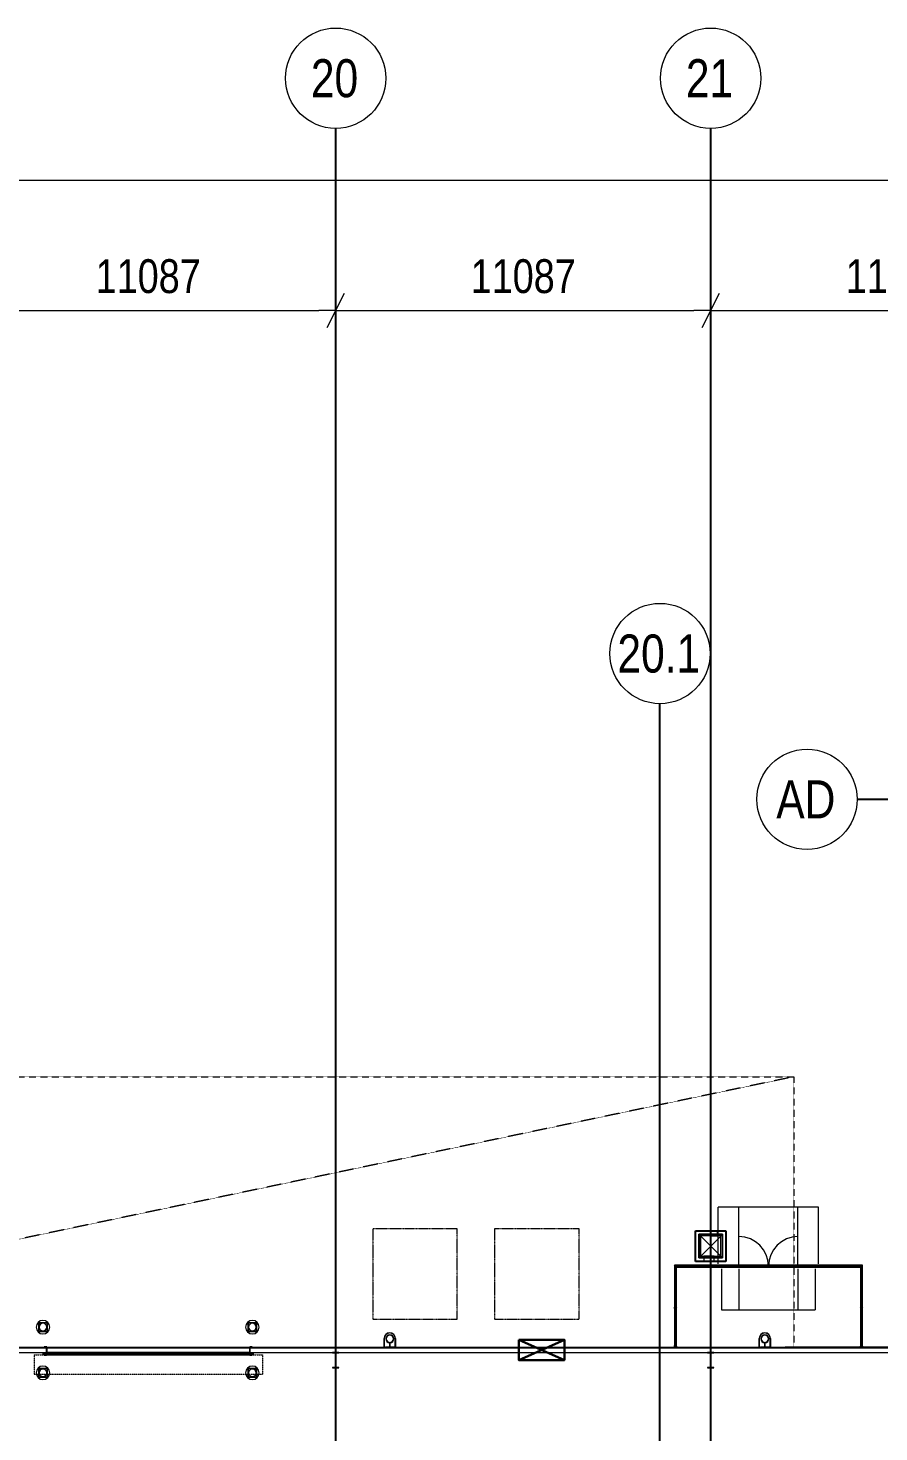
# Model space of a CAD drawing. Header units: millimetres. Extents: x -637480 to 299894, y -125373 to 39000.
# Drawn here: x 200332 to 225487, y -2498 to 38995 of the extents above; entities that cross this region are included whole.
import ezdxf
from ezdxf.enums import TextEntityAlignment as Align

# ---------------------------------------------------------------- set-up
doc = ezdxf.new("R2010")
doc.units = ezdxf.units.MM
for name, pattern in [('Xref building Toll$0$_SBA Dash - Loose', [5, 3, -2]), ('Xref building Toll$0$_SBA Dash - Tight', [1.6, 1, -0.6]), ('Xref building Toll$0$Beca HIDDEN4', [1.875, 1.25, -0.625]), ('Xref building Toll$0$CENTER', [7, 4, -1, 1, -1]), ('Xref building Toll$0$Grid Line', [22.225, 12.7, -3.175, 3.175, -3.175])]:
    doc.linetypes.add(name, pattern=pattern)
for name, color, linetype, lineweight in [('AM_BOR', 4, 'Continuous', 25), ('Xref building Toll$0$A-DETL', 90, 'Continuous', 9), ('Xref building Toll$0$A-DOOR', 31, 'Continuous', 9), ('Xref building Toll$0$A-DOOR-FRAM', 31, 'Continuous', 9), ('Xref building Toll$0$A-DOOR-HDLN', 31, 'Continuous', 9), ('Xref building Toll$0$A-FLOR', 192, 'Continuous', 25), ('Xref building Toll$0$A-GENM', 13, 'Continuous', 9), ('Xref building Toll$0$A-GLAZ-CURT', 52, 'Continuous', 9), ('Xref building Toll$0$A-GLAZ-CWMG', 51, 'Continuous', 9), ('Xref building Toll$0$A-WALL', 113, 'Continuous', 9), ('Xref building Toll$0$annotation - dimensions', 7, 'Continuous', 0), ('Xref building Toll$0$annotation - text', 7, 'Continuous', 0), ('Xref building Toll$0$P-PIPE', 3, 'Continuous', 9), ('Xref building Toll$0$P-SANR-FIXT', 6, 'Continuous', 9), ('Xref building Toll$0$P-SANR-FIXT-HDLN', 131, 'Continuous', 9), ('Xref building Toll$0$S-COLS', 52, 'Continuous', 9)]:
    doc.layers.add(name, color=color, linetype=linetype, lineweight=lineweight)
doc.layers.add('Xref building Toll$0$A-wall_precast-5', color=5, linetype='Continuous')
doc.layers.add('Xref building Toll$0$S-GRID', color=8, linetype='Continuous')
doc.styles.add('Xref building Toll$0$1 200 sub headings', font='arial.ttf', dxfattribs={"width": 0.821429, "height": 560})
doc.styles.add('Xref building Toll$0$1 500 general', font='arial.ttf', dxfattribs={"width": 0.870588, "height": 850})
doc.styles.add('Xref building Toll$0$1 500 general_0', font='arial.ttf', dxfattribs={"width": 0.870588})
doc.dimstyles.new('Xref building Toll$0$1 500', dxfattribs={"dimtxt": 850, "dimasz": 425, "dimexe": 425, "dimexo": 0.0625, "dimgap": 425, "dimtad": 1, "dimdec": 0, "dimzin": 11, "dimdsep": 46, "dimtxsty": 'Xref building Toll$0$1 500 general', "dimblk": 'Xref building Toll$0$_Oblique_2.0', "dimcen": 0.09, "dimclrd": 256, "dimclre": 256, "dimadec": 4, "dimazin": 3, "dimtfac": 1, "dimtdec": 0, "dimtmove": 2, "dimatfit": 1, "dimldrblk": 'Xref building Toll$0$TerminatorOpen_2.0', "dimfxl": 1700, "dimfxlon": 1, "dimfrac": 2, "dimtolj": 1, "dimtzin": 11, "dimlwd": 0, "dimlwe": 0, "dimarcsym": 0})

# ---------------------------------------------------------------- blocks, each defined once
blk = doc.blocks.new('*U199')
at = {"layer": 'Xref building Toll$0$annotation - text', "linetype": 'Continuous', "lineweight": 13}
blk.add_circle((0, 0), 0.732, dxfattribs=at)
at = {"layer": 'Xref building Toll$0$annotation - text', "style": 'Xref building Toll$0$1 200 sub headings', "width": 0.8}
blk.add_text('20', height=0.5556, dxfattribs=at).set_placement((-0.017, 0), align=Align.MIDDLE_CENTER)
blk = doc.blocks.new('*U200')
at = {"layer": 'Xref building Toll$0$annotation - text', "linetype": 'Continuous', "lineweight": 13}
blk.add_circle((0, 0), 0.732, dxfattribs=at)
at = {"layer": 'Xref building Toll$0$annotation - text', "style": 'Xref building Toll$0$1 200 sub headings', "width": 0.8}
blk.add_text('21', height=0.5556, dxfattribs=at).set_placement((-0.017, 0), align=Align.MIDDLE_CENTER)
blk = doc.blocks.new('*U212')
at = {"layer": 'Xref building Toll$0$annotation - text', "linetype": 'Continuous', "lineweight": 13}
blk.add_circle((0, 0), 0.732, dxfattribs=at)
at = {"layer": 'Xref building Toll$0$annotation - text', "linetype": 'Continuous', "lineweight": 13, "style": 'Xref building Toll$0$1 200 sub headings', "width": 0.8}
blk.add_text('20.1', height=0.5556, dxfattribs=at).set_placement((-0.017, 0), align=Align.MIDDLE_CENTER)
blk = doc.blocks.new('Xref building Toll$0$_Oblique_2.0')
at = {"color": 0, "linetype": 'ByBlock', "lineweight": -2}
for p, q in [((0.5, 1), (-0.5, -1)), ((0, 0), (-1, 0))]:
    blk.add_line(p, q, dxfattribs=at)
blk = doc.blocks.new('*D240')
at = {"layer": 'Defpoints', "color": 0, "linetype": 'Continuous', "transparency": 16777216}
for p in [(-302993, 270238), (-32993, 270161), (-32993, 269803)]:
    blk.add_point(p, dxfattribs=at)
at = {"layer": 'Xref building Toll$0$annotation - dimensions', "linetype": 'Continuous', "lineweight": 0, "transparency": 16777216}
for p, q in [((-302993, 270238), (-302993, 269303)), ((-32993, 270160), (-32993, 269303)), ((-302493, 269803), (-33493, 269803))]:
    blk.add_line(p, q, dxfattribs=at)
at = {"layer": 'Xref building Toll$0$annotation - dimensions', "linetype": 'Continuous', "lineweight": 0, "transparency": 16777216, "xscale": 500, "yscale": 500, "zscale": 500, "rotation": 180}
blk.add_blockref('Xref building Toll$0$_Oblique_2.0', (-302993, 269803), dxfattribs=at)
at = {"layer": 'Xref building Toll$0$annotation - dimensions', "linetype": 'Continuous', "lineweight": 0, "transparency": 16777216, "xscale": 500, "yscale": 500, "zscale": 500}
blk.add_blockref('Xref building Toll$0$_Oblique_2.0', (-32993, 269803), dxfattribs=at)
at = {"layer": 'Xref building Toll$0$annotation - dimensions', "color": 0, "linetype": 'Continuous', "lineweight": 0, "transparency": 16777216, "insert": (-167993, 270814), "char_height": 1000, "attachment_point": 5, "style": 'Xref building Toll$0$1 500 general_0'}
blk.add_mtext('\\A1;\\H1x;\\W0.8;270000', dxfattribs=at)
blk = doc.blocks.new('Xref building Toll$0$TerminatorOpen_2.0')
at = {"color": 0, "linetype": 'ByBlock', "lineweight": -2}
for q in [(-1, 1), (-1, 0), (-1, -1)]:
    blk.add_line((0, 0), q, dxfattribs=at)
blk = doc.blocks.new('*D228')
at = {"layer": 'Defpoints', "color": 0, "linetype": 'Continuous', "transparency": 16777216}
for p in [(-104653, 271330), (-93566, 271330), (-93566, 265945)]:
    blk.add_point(p, dxfattribs=at)
at = {"layer": 'Xref building Toll$0$annotation - dimensions', "linetype": 'Continuous', "lineweight": 0, "transparency": 16777216}
for p, q in [((-104653, 267945), (-104653, 265445)), ((-93566, 267945), (-93566, 265445)), ((-104153, 265945), (-94066, 265945))]:
    blk.add_line(p, q, dxfattribs=at)
at = {"layer": 'Xref building Toll$0$annotation - dimensions', "linetype": 'Continuous', "lineweight": 0, "transparency": 16777216, "xscale": 500, "yscale": 500, "zscale": 500, "rotation": 180}
blk.add_blockref('Xref building Toll$0$_Oblique_2.0', (-104653, 265945), dxfattribs=at)
at = {"layer": 'Xref building Toll$0$annotation - dimensions', "linetype": 'Continuous', "lineweight": 0, "transparency": 16777216, "xscale": 500, "yscale": 500, "zscale": 500}
blk.add_blockref('Xref building Toll$0$_Oblique_2.0', (-93566, 265945), dxfattribs=at)
at = {"layer": 'Xref building Toll$0$annotation - dimensions', "color": 0, "linetype": 'Continuous', "lineweight": 0, "transparency": 16777216, "insert": (-99109, 266955), "char_height": 1000, "attachment_point": 5, "style": 'Xref building Toll$0$1 500 general_0'}
blk.add_mtext('\\A1;\\H1x;\\W0.8;11087', dxfattribs=at)
blk = doc.blocks.new('*D229')
at = {"layer": 'Defpoints', "color": 0, "linetype": 'Continuous', "transparency": 16777216}
for p in [(-93566, 271330), (-82479, 271330), (-82479, 265945)]:
    blk.add_point(p, dxfattribs=at)
at = {"layer": 'Xref building Toll$0$annotation - dimensions', "linetype": 'Continuous', "lineweight": 0, "transparency": 16777216}
for p, q in [((-93566, 267945), (-93566, 265445)), ((-82479, 267945), (-82479, 265445)), ((-93066, 265945), (-82979, 265945))]:
    blk.add_line(p, q, dxfattribs=at)
at = {"layer": 'Xref building Toll$0$annotation - dimensions', "linetype": 'Continuous', "lineweight": 0, "transparency": 16777216, "xscale": 500, "yscale": 500, "zscale": 500, "rotation": 180}
blk.add_blockref('Xref building Toll$0$_Oblique_2.0', (-93566, 265945), dxfattribs=at)
at = {"layer": 'Xref building Toll$0$annotation - dimensions', "linetype": 'Continuous', "lineweight": 0, "transparency": 16777216, "xscale": 500, "yscale": 500, "zscale": 500}
blk.add_blockref('Xref building Toll$0$_Oblique_2.0', (-82479, 265945), dxfattribs=at)
at = {"layer": 'Xref building Toll$0$annotation - dimensions', "color": 0, "linetype": 'Continuous', "lineweight": 0, "transparency": 16777216, "insert": (-88022, 266955), "char_height": 1000, "attachment_point": 5, "style": 'Xref building Toll$0$1 500 general_0'}
blk.add_mtext('\\A1;\\H1x;\\W0.8;11087', dxfattribs=at)
blk = doc.blocks.new('*D230')
at = {"layer": 'Defpoints', "color": 0, "linetype": 'Continuous', "transparency": 16777216}
for p in [(-82479, 271330), (-71392, 271330), (-71392, 265945)]:
    blk.add_point(p, dxfattribs=at)
at = {"layer": 'Xref building Toll$0$annotation - dimensions', "linetype": 'Continuous', "lineweight": 0, "transparency": 16777216}
for p, q in [((-82479, 267945), (-82479, 265445)), ((-71392, 267945), (-71392, 265445)), ((-81979, 265945), (-71892, 265945))]:
    blk.add_line(p, q, dxfattribs=at)
at = {"layer": 'Xref building Toll$0$annotation - dimensions', "linetype": 'Continuous', "lineweight": 0, "transparency": 16777216, "xscale": 500, "yscale": 500, "zscale": 500, "rotation": 180}
blk.add_blockref('Xref building Toll$0$_Oblique_2.0', (-82479, 265945), dxfattribs=at)
at = {"layer": 'Xref building Toll$0$annotation - dimensions', "linetype": 'Continuous', "lineweight": 0, "transparency": 16777216, "xscale": 500, "yscale": 500, "zscale": 500}
blk.add_blockref('Xref building Toll$0$_Oblique_2.0', (-71392, 265945), dxfattribs=at)
at = {"layer": 'Xref building Toll$0$annotation - dimensions', "color": 0, "linetype": 'Continuous', "lineweight": 0, "transparency": 16777216, "insert": (-76935, 266955), "char_height": 1000, "attachment_point": 5, "style": 'Xref building Toll$0$1 500 general_0'}
blk.add_mtext('\\A1;\\H1x;\\W0.8;11087', dxfattribs=at)
blk = doc.blocks.new('Xref building Toll$0$AD')
at = {"layer": 'Xref building Toll$0$annotation - text', "linetype": 'Continuous', "lineweight": 13}
blk.add_circle((0, 0), 0.732, dxfattribs=at)
at = {"layer": 'Xref building Toll$0$annotation - text', "style": 'Xref building Toll$0$1 200 sub headings', "width": 0.8}
blk.add_text('AD', height=0.5556, dxfattribs=at).set_placement((-0.017, 0), align=Align.MIDDLE_CENTER)
blk = doc.blocks.new('Xref building Toll$0$_SBA ROLLER LVDoor_C Clip At Side - 6000W x 5000H-1588131-MASTER GROUND FLOOR')
at = {"layer": 'Xref building Toll$0$A-DOOR', "linetype": 'Xref building Toll$0$CENTER'}
for p, q in [((-3300, 75), (-3300, 75)), ((3300, 75), (3300, 75)), ((-724, -147), (0, -147)), ((0, -147), (-724, -147)), ((724, -147), (0, -147)), ((724, -147), (0, -147))]:
    blk.add_line(p, q, dxfattribs=at)
at = {"layer": 'Xref building Toll$0$A-DOOR'}
for p, q in [((-3000, 87), (-3075, 87)), ((-3075, 87), (-3075, 75)), ((-3075, 75), (-3075, 87)), ((-3075, 87), (-3000, 87)), ((-3075, 87), (-3075, 87)), ((-3075, 75), (-3018, 75)), ((-3018, 75), (-3075, 75)), ((-3075, 75), (-3075, 75)), ((-3006, 63), (-3006, -89)), ((-3006, -89), (-3006, 63)), ((-3000, -113), (-3000, 87)), ((-3000, 87), (-3000, -113)), ((-3000, 87), (-3000, 87)), ((3000, 87), (3000, -113)), ((3075, 87), (3000, 87)), ((3000, 87), (3075, 87)), ((3000, -113), (3000, 87)), ((3000, 87), (3000, 87)), ((3006, -89), (3006, 63)), ((3006, 63), (3006, -89)), ((3018, 75), (3075, 75)), ((3075, 75), (3018, 75)), ((3075, 75), (3075, 87)), ((3075, 87), (3075, 75)), ((3075, 87), (3075, 87)), ((3075, 75), (3075, 75)), ((-3075, -113), (-3125, -113)), ((-3125, -113), (-3125, -118)), ((-3125, -118), (-3125, -113)), ((-3125, -113), (-3075, -113)), ((-3125, -113), (-3125, -113)), ((-3125, -118), (-3080, -118)), ((-3080, -118), (-3125, -118)), ((-3125, -118), (-3125, -118)), ((-3080, -118), (-3080, -138)), ((-3080, -138), (-3080, -118)), ((-3080, -118), (-3080, -118)), ((-3080, -138), (-3075, -138)), ((-3075, -138), (-3080, -138)), ((-3080, -138), (-3080, -138)), ((-3018, -101), (-3075, -101)), ((-3075, -101), (-3075, -113)), ((-3075, -113), (-3075, -101)), ((-3075, -101), (-3018, -101)), ((-3075, -101), (-3075, -101)), ((-3075, -113), (-3000, -113)), ((-3000, -113), (-3075, -113)), ((-3075, -113), (-3075, -113)), ((-3075, -138), (-3075, -113)), ((-3075, -113), (-3075, -138)), ((-3075, -113), (-3075, -113)), ((-3075, -138), (-3075, -138)), ((3068, -117), (-3068, -117)), ((-3068, -117), (-3068, -147)), ((3068, -117), (-3068, -117)), ((-3068, -117), (-3068, -147)), ((-3068, -117), (3068, -117)), ((-3068, -117), (-3068, -117)), ((-3068, -117), (-3068, -147)), ((-3068, -147), (3068, -147)), ((-3068, -147), (3068, -147)), ((-3068, -147), (3068, -147)), ((-3068, -147), (-3068, -147)), ((-3000, -113), (-3000, -113)), ((3000, -113), (3075, -113)), ((3075, -113), (3000, -113)), ((3000, -113), (3000, -113)), ((3075, -101), (3018, -101)), ((3018, -101), (3075, -101)), ((3068, -147), (3068, -117)), ((3068, -147), (3068, -117)), ((3068, -147), (3068, -117)), ((3068, -117), (3068, -117)), ((3068, -147), (3068, -147)), ((3075, -113), (3075, -101)), ((3075, -101), (3075, -113)), ((3075, -101), (3075, -101)), ((3075, -113), (3075, -113)), ((3125, -113), (3075, -113)), ((3075, -113), (3075, -138)), ((3075, -138), (3075, -113)), ((3075, -113), (3125, -113)), ((3075, -113), (3075, -113)), ((3075, -138), (3080, -138)), ((3080, -138), (3075, -138)), ((3075, -138), (3075, -138)), ((3080, -118), (3125, -118)), ((3080, -138), (3080, -118)), ((3080, -118), (3080, -138)), ((3125, -118), (3080, -118)), ((3080, -118), (3080, -118)), ((3080, -138), (3080, -138)), ((3125, -118), (3125, -113)), ((3125, -113), (3125, -118)), ((3125, -113), (3125, -113)), ((3125, -118), (3125, -118))]:
    blk.add_line(p, q, dxfattribs=at)
at = {"layer": 'Xref building Toll$0$A-DOOR', "linetype": 'Xref building Toll$0$_SBA Dash - Tight'}
for p, q in [((-3375, -147), (-3100, -147)), ((-3375, -147), (-3375, -717)), ((3100, -147), (3375, -147)), ((3375, -147), (3375, -717)), ((-3375, -717), (3375, -717))]:
    blk.add_line(p, q, dxfattribs=at)
at = {"layer": 'Xref building Toll$0$A-DOOR'}
for centre, start, end in [((-3018, 63), 0, 90), ((-3018, 63), 0, 90), ((3018, 63), 90, 180), ((3018, 63), 90, 180), ((-3018, -89), 270, 0), ((-3018, -89), 270, 0), ((3018, -89), 180, 270), ((3018, -89), 180, 270)]:
    blk.add_arc(centre, 12, start, end, dxfattribs=at)
at = {"layer": 'Xref building Toll$0$A-DOOR-FRAM'}
for p, q in [((-3062, 75), (-3062, 75)), ((3062, 75), (-3062, 75)), ((3062, 75), (3062, 75)), ((-3075, -151), (-3075, -113)), ((-3075, -113), (-3005, -113)), ((-3075, -113), (-3075, -113)), ((-3005, -151), (-3075, -151)), ((-3075, -151), (-3075, -151)), ((-3005, -115), (-3073, -115)), ((-3073, -115), (-3073, -149)), ((-3073, -115), (-3073, -115)), ((-3073, -149), (-3005, -149)), ((-3073, -149), (-3073, -149)), ((-3005, -113), (-3005, -115)), ((-3005, -113), (-3005, -113)), ((-3005, -115), (-3005, -115)), ((-3005, -149), (-3005, -151)), ((-3005, -149), (-3005, -149)), ((-3005, -151), (-3005, -151)), ((3005, -115), (3005, -113)), ((3005, -113), (3075, -113)), ((3005, -113), (3005, -113)), ((3073, -115), (3005, -115)), ((3005, -115), (3005, -115)), ((3005, -149), (3073, -149)), ((3005, -151), (3005, -149)), ((3005, -149), (3005, -149)), ((3075, -151), (3005, -151)), ((3005, -151), (3005, -151)), ((3073, -149), (3073, -115)), ((3073, -115), (3073, -115)), ((3073, -149), (3073, -149)), ((3075, -113), (3075, -151)), ((3075, -113), (3075, -113)), ((3075, -151), (3075, -151))]:
    blk.add_line(p, q, dxfattribs=at)
at = {"layer": 'Xref building Toll$0$A-DOOR-FRAM', "lineweight": 18}
for p, q in [((-3005, -113), (-3075, -113)), ((-3075, -113), (-3075, -151)), ((-3075, -151), (-3005, -151)), ((-3073, -149), (-3073, -115)), ((-3073, -115), (-3005, -115)), ((-3005, -149), (-3073, -149)), ((-3005, -115), (-3005, -113)), ((-3005, -151), (-3005, -149)), ((3075, -113), (3005, -113)), ((3005, -113), (3005, -115)), ((3005, -115), (3073, -115)), ((3005, -149), (3005, -151)), ((3073, -149), (3005, -149)), ((3005, -151), (3075, -151)), ((3073, -115), (3073, -149)), ((3075, -151), (3075, -113))]:
    blk.add_line(p, q, dxfattribs=at)
blk = doc.blocks.new('Xref building Toll$0$Removable - Bollard Cast-In - 165 Bollard 1200 high - B2-623364-MASTER GROUND FLOOR')
at = {"layer": 'Xref building Toll$0$A-GENM'}
for p, q in [((122, 187), (-128, 187)), ((-128, 187), (-128, -63)), ((-128, -63), (-128, 187)), ((-128, 187), (122, 187)), ((-128, 187), (-128, 187)), ((122, -63), (122, 187)), ((122, 187), (122, -63)), ((122, 187), (122, 187)), ((-128, -63), (122, -63)), ((122, -63), (-128, -63)), ((-128, -63), (-128, -63)), ((122, -63), (122, -63))]:
    blk.add_line(p, q, dxfattribs=at)
for radius, start, end in [(200, 360, 180), (200, 0, 180), (200, 360, 180), (200, 0, 180), (200, 180, 360), (200, 180, 360), (200, 180, 360), (200, 180, 360), (113, 360, 180), (112, 0, 180), (113, 180, 360), (112, 180, 360)]:
    blk.add_arc((-3, 62), radius, start, end, dxfattribs=at)
blk = doc.blocks.new('Xref building Toll$0$System Panel - _SBA MESH - Chainwire-2110741-MASTER GROUND FLOOR')
at = {"layer": 'Xref building Toll$0$A-GLAZ-CURT'}
for p, q in [((874, 5), (-874, 5)), ((-874, 5), (-874, -5)), ((-874, 5), (-874, 5)), ((874, -5), (874, 5)), ((874, 5), (874, 5)), ((-874, -5), (874, -5)), ((-874, -5), (-874, -5)), ((874, -5), (874, -5))]:
    blk.add_line(p, q, dxfattribs=at)
blk = doc.blocks.new('Xref building Toll$0$Circular Mullion - _SBA STEEL - 50mmØ-2110815-MASTER GROUND FLOOR')
at = {"layer": 'Xref building Toll$0$A-GLAZ-CWMG'}
for p, q in [((233002, 142444), (231127, 142444)), ((232970, 142412), (231127, 142412)), ((231127, 142412), (232970, 142412)), ((231127, 142381), (232939, 142381))]:
    blk.add_line(p, q, dxfattribs=at)
at = {"layer": 'Xref building Toll$0$A-GLAZ-CWMG', "flags": 128}
for points in [[(232970, 142412), (232955, 142397), (232943, 142385), (232939, 142381), (232943, 142385), (232955, 142397), (232970, 142412)], [(232970, 142412), (232986, 142428), (232998, 142440), (233002, 142444), (232998, 142440), (232986, 142428), (232970, 142412)]]:
    blk.add_lwpolyline(points, dxfattribs=at)
blk = doc.blocks.new('Xref building Toll$0$Circular Mullion - _SBA STEEL - 50mmØ-1273980-MASTER GROUND FLOOR')
at = {"layer": 'Xref building Toll$0$A-GLAZ-CWMG'}
for p, q in [((-63.5, 0), (-63.5, 0)), ((0, 0), (0, 0))]:
    blk.add_line(p, q, dxfattribs=at)
at = {"layer": 'Xref building Toll$0$A-GLAZ-CWMG', "lineweight": 18}
for start, end in [(0, 180), (180, 360)]:
    blk.add_arc((-31.75, 0), 31.75, start, end, dxfattribs=at)
blk = doc.blocks.new('Xref building Toll$0$Circular Mullion - _SBA STEEL - 50mmØ-1273981-MASTER GROUND FLOOR')
at = {"layer": 'Xref building Toll$0$A-GLAZ-CWMG'}
for p, q in [((-63.5, 0), (-63.5, 0)), ((0, 0), (0, 0))]:
    blk.add_line(p, q, dxfattribs=at)
at = {"layer": 'Xref building Toll$0$A-GLAZ-CWMG', "lineweight": 18}
for start, end in [(360, 180), (180, 360)]:
    blk.add_arc((-31.75, 0), 31.75, start, end, dxfattribs=at)
blk = doc.blocks.new('Xref building Toll$0$UB-Universal Beam-Column - C1_5_460UB67-1337975-MASTER GROUND FLOOR')
at = {"layer": 'Xref building Toll$0$S-COLS', "lineweight": 18}
for p, q in [((95, 227), (-95, 227)), ((-95, 227), (-95, 214.3)), ((-95, 214.3), (-15.65, 214.3)), ((-4.25, 202.9), (-4.25, -202.9)), ((4.25, -202.9), (4.25, 202.9)), ((15.65, 214.3), (95, 214.3)), ((95, 214.3), (95, 227)), ((-15.65, -214.3), (-95, -214.3)), ((-95, -214.3), (-95, -227)), ((-95, -227), (95, -227)), ((95, -214.3), (15.65, -214.3)), ((95, -227), (95, -214.3))]:
    blk.add_line(p, q, dxfattribs=at)
at = {"layer": 'Xref building Toll$0$S-COLS'}
for p, q in [((-95, 227), (-95, 227)), ((-95, 214.3), (-95, 214.3)), ((95, 227), (95, 227)), ((95, 214.3), (95, 214.3)), ((-95, -214.3), (-95, -214.3)), ((-95, -227), (-95, -227)), ((95, -214.3), (95, -214.3)), ((95, -227), (95, -227))]:
    blk.add_line(p, q, dxfattribs=at)
at = {"layer": 'Xref building Toll$0$S-COLS', "lineweight": 18}
for centre, start, end in [((-15.65, 202.9), 0, 90), ((15.65, 202.9), 90, 180), ((-15.65, -202.9), 270, 0), ((15.65, -202.9), 180, 270)]:
    blk.add_arc(centre, 11.4, start, end, dxfattribs=at)
blk = doc.blocks.new('Xref building Toll$0$UB-Universal Beam-Column - C1_5_460UB67-1338434-MASTER GROUND FLOOR')
at = {"layer": 'Xref building Toll$0$S-COLS', "lineweight": 18}
for p, q in [((95, 227), (-95, 227)), ((-95, 227), (-95, 214.3)), ((-95, 214.3), (-15.65, 214.3)), ((-4.25, 202.9), (-4.25, -202.9)), ((4.25, -202.9), (4.25, 202.9)), ((15.65, 214.3), (95, 214.3)), ((95, 214.3), (95, 227)), ((-15.65, -214.3), (-95, -214.3)), ((-95, -214.3), (-95, -227)), ((-95, -227), (95, -227)), ((95, -214.3), (15.65, -214.3)), ((95, -227), (95, -214.3))]:
    blk.add_line(p, q, dxfattribs=at)
at = {"layer": 'Xref building Toll$0$S-COLS'}
for p, q in [((-95, 227), (-95, 227)), ((-95, 214.3), (-95, 214.3)), ((95, 227), (95, 227)), ((95, 214.3), (95, 214.3)), ((-95, -214.3), (-95, -214.3)), ((-95, -227), (-95, -227)), ((95, -214.3), (95, -214.3)), ((95, -227), (95, -227))]:
    blk.add_line(p, q, dxfattribs=at)
at = {"layer": 'Xref building Toll$0$S-COLS', "lineweight": 18}
for centre, start, end in [((-15.65, 202.9), 0, 90), ((15.65, 202.9), 90, 180), ((-15.65, -202.9), 270, 0), ((15.65, -202.9), 180, 270)]:
    blk.add_arc(centre, 11.4, start, end, dxfattribs=at)
blk = doc.blocks.new('Xref building Toll$0$DWP_Downpipe - 225mm-1784091-MASTER GROUND FLOOR')
at = {"layer": 'Xref building Toll$0$P-PIPE'}
for radius, start, end in [(113, 0, 180), (112, 0, 180), (113, 180, 360), (112, 180, 0), (107, 0, 180), (108, 360, 180), (107, 180, 360), (108, 180, 360)]:
    blk.add_arc((-34, -236), radius, start, end, dxfattribs=at)
blk = doc.blocks.new('Xref building Toll$0$IVS-GM-DownPipe Cover - DP 225mm-625296-MASTER GROUND FLOOR')
at = {"layer": 'Xref building Toll$0$A-GENM'}
for p, q in [((-165.5, 0), (-165.5, -272)), ((-165.5, -272), (-165.5, 0)), ((-162.5, -275), (-162.5, 0)), ((-162.5, 0), (-162.5, -275)), ((162.5, 0), (162.5, -275)), ((162.5, -275), (162.5, 0)), ((-165.5, -272), (-215.5, -272)), ((-215.5, -272), (-215.5, -275)), ((-215.5, -275), (-215.5, -272)), ((-215.5, -272), (-165.5, -272)), ((-215.5, -272), (-215.5, -272)), ((-215.5, -275), (-162.5, -275)), ((-162.5, -275), (-215.5, -275)), ((-215.5, -275), (-215.5, -275)), ((-165.5, -272), (-165.5, -272)), ((-162.5, -275), (-162.5, -275)), ((162.5, -275), (215.5, -275)), ((215.5, -275), (162.5, -275)), ((162.5, -275), (162.5, -275)), ((165.5, -272), (165.5, 0)), ((165.5, 0), (165.5, -272)), ((215.5, -272), (165.5, -272)), ((165.5, -272), (215.5, -272)), ((165.5, -272), (165.5, -272)), ((215.5, -275), (215.5, -272)), ((215.5, -272), (215.5, -275)), ((215.5, -272), (215.5, -272)), ((215.5, -275), (215.5, -275))]:
    blk.add_line(p, q, dxfattribs=at)
for radius, start in [(165.5, 360), (165.5, 0), (162.5, 0), (162.5, 0)]:
    blk.add_arc((0, 0), radius, start, 180, dxfattribs=at)
blk = doc.blocks.new('Xref building Toll$0$DPS_Downpipe Clamp - D225-1787424-MASTER GROUND FLOOR')
at = {"layer": 'Xref building Toll$0$A-GENM'}
for p, q in [((-3, -252), (-125, -252)), ((-125, -252), (-125, -257)), ((-125, -257), (-125, -252)), ((-125, -252), (-3, -252)), ((-125, -252), (-125, -252)), ((-125, -257), (125, -257)), ((125, -257), (-125, -257)), ((-125, -257), (-125, -257)), ((-3, -117), (-3, -252)), ((-3, -252), (-3, -117)), ((-3, -117), (-3, -117)), ((-3, -252), (-3, -252)), ((3, -252), (3, -117)), ((3, -117), (3, -252)), ((3, -117), (3, -117)), ((125, -252), (3, -252)), ((3, -252), (125, -252)), ((3, -252), (3, -252)), ((125, -257), (125, -252)), ((125, -252), (125, -257)), ((125, -252), (125, -252)), ((125, -257), (125, -257))]:
    blk.add_line(p, q, dxfattribs=at)
for radius, start, end in [(118, 271.2192, 268.7808), (118, 271.2192, 268.7808), (113, 360, 180), (113, 180, 360), (112, 0, 180), (112, 180, 360)]:
    blk.add_arc((0, 0), radius, start, end, dxfattribs=at)
blk = doc.blocks.new('Xref building Toll$0$DOOR CWALL GLASS DOUBLE - DOOR_CWall_DGlass 01-2110778-MASTER GROUND FLOOR')
at = {"layer": 'Xref building Toll$0$A-DOOR'}
for p, q in [((874, 0), (874, -874)), ((-874, -5), (-874, -874))]:
    blk.add_line(p, q, dxfattribs=at)
for centre, start, end in [((-874, 0), 270, 360), ((874, 0), 180, 270)]:
    blk.add_arc(centre, 874, start, end, dxfattribs=at)
at = {"layer": 'Xref building Toll$0$A-DOOR-HDLN'}
for p, q in [((-1384, 75), (-1384, 1285)), ((1384, 1285), (-1384, 1285)), ((-874, 75), (-874, 1285)), ((874, 75), (874, 1285)), ((1384, 75), (1384, 1285)), ((-1484, -75), (-1484, -1745)), ((-874, -75), (-874, -1745)), ((874, -75), (874, -1745)), ((1484, -75), (1484, -1745)), ((-1484, -1745), (1484, -1745))]:
    blk.add_line(p, q, dxfattribs=at)
blk = doc.blocks.new('Xref building Toll$0$Circular Mullion - _SBA STEEL - 50mmØ-2110738-MASTER GROUND FLOOR')
at = {"layer": 'Xref building Toll$0$A-GLAZ-CWMG'}
for p, q in [((231127, 142444), (229314, 142444)), ((231127, 142412), (229314, 142412)), ((229314, 142412), (231127, 142412)), ((229314, 142381), (231127, 142381))]:
    blk.add_line(p, q, dxfattribs=at)
blk = doc.blocks.new('Xref building Toll$0$Circular Mullion - _SBA STEEL - 50mmØ-1273978-MASTER GROUND FLOOR')
at = {"layer": 'Xref building Toll$0$A-GLAZ-CWMG'}
for p, q in [((-31.75, 0), (-31.75, 0)), ((31.75, 0), (31.75, 0))]:
    blk.add_line(p, q, dxfattribs=at)
at = {"layer": 'Xref building Toll$0$A-GLAZ-CWMG', "lineweight": 18}
for start, end in [(0, 180), (180, 360)]:
    blk.add_arc((0, 0), 31.75, start, end, dxfattribs=at)
blk = doc.blocks.new('Xref building Toll$0$Circular Mullion - _SBA STEEL - 50mmØ-2110816-MASTER GROUND FLOOR')
at = {"layer": 'Xref building Toll$0$A-GLAZ-CWMG'}
for p, q in [((229314, 142444), (227439, 142444)), ((229314, 142412), (227470, 142412)), ((227470, 142412), (229314, 142412)), ((227502, 142381), (229314, 142381))]:
    blk.add_line(p, q, dxfattribs=at)
at = {"layer": 'Xref building Toll$0$A-GLAZ-CWMG', "flags": 128}
for points in [[(227470, 142412), (227455, 142428), (227443, 142440), (227439, 142444), (227443, 142440), (227455, 142428), (227470, 142412)], [(227470, 142412), (227486, 142397), (227498, 142385), (227502, 142381), (227498, 142385), (227486, 142397), (227470, 142412)]]:
    blk.add_lwpolyline(points, dxfattribs=at)
blk = doc.blocks.new('Xref building Toll$0$System Panel - _SBA MESH - Chainwire-2110813-MASTER GROUND FLOOR')
at = {"layer": 'Xref building Toll$0$A-GLAZ-CURT'}
for p, q in [((568.25, 5), (-568.25, 5)), ((-568.25, 5), (-568.25, -5)), ((-568.25, 5), (-568.25, 5)), ((568.25, -5), (568.25, 5)), ((568.25, 5), (568.25, 5)), ((-568.25, -5), (568.25, -5)), ((-568.25, -5), (-568.25, -5)), ((568.25, -5), (568.25, -5))]:
    blk.add_line(p, q, dxfattribs=at)
blk = doc.blocks.new('Xref building Toll$0$Circular Mullion - _SBA STEEL - 50mmØ-2110812-MASTER GROUND FLOOR')
at = {"layer": 'Xref building Toll$0$A-GLAZ-CWMG'}
for p, q in [((227439, 142444), (227439, 141181)), ((227470, 142412), (227470, 141181)), ((227470, 141181), (227470, 142412)), ((227502, 141181), (227502, 142381))]:
    blk.add_line(p, q, dxfattribs=at)
at = {"layer": 'Xref building Toll$0$A-GLAZ-CWMG', "flags": 128}
for points in [[(227470, 142412), (227455, 142428), (227443, 142440), (227439, 142444), (227443, 142440), (227455, 142428), (227470, 142412)], [(227470, 142412), (227486, 142397), (227498, 142385), (227502, 142381), (227498, 142385), (227486, 142397), (227470, 142412)]]:
    blk.add_lwpolyline(points, dxfattribs=at)
blk = doc.blocks.new('Xref building Toll$0$IVS-PLF-Floor Based-Site Sump Pit - 900x900x900mm-1221852-MASTER GROUND FLOOR')
at = {"layer": 'Xref building Toll$0$P-SANR-FIXT'}
for p, q in [((450, 450), (-450, 450)), ((-450, 450), (-450, -450)), ((-450, -450), (-450, 450)), ((-450, 450), (450, 450)), ((-450, 450), (-450, 450)), ((0, 450), (0, 300)), ((0, 450), (200, 450)), ((200, 450), (0, 450)), ((200, 300), (200, 450)), ((450, -450), (450, 450)), ((450, 450), (450, -450)), ((450, 450), (450, 450)), ((-350, 350), (350, 350)), ((-350, -350), (-350, 350)), ((350, 350), (-350, 350)), ((-350, 350), (-350, -350)), ((-350, 350), (-350, 350)), ((345, 345), (-345, 345)), ((-345, 345), (-345, -345)), ((-345, -345), (-345, 345)), ((-345, 345), (345, 345)), ((-345, 345), (-345, 345)), ((300, 300), (-300, 300)), ((-300, 300), (-300, -300)), ((300, 300), (-300, 300)), ((-300, 300), (-300, 300)), ((-300, 300), (-300, -300)), ((200, 300), (0, 300)), ((0, 300), (200, 300)), ((300, -300), (300, 300)), ((300, -300), (300, 300)), ((300, 300), (300, 300)), ((345, -345), (345, 345)), ((345, 345), (345, -345)), ((345, 345), (345, 345)), ((350, 350), (350, -350)), ((350, -350), (350, 350)), ((350, 350), (350, 350)), ((350, -350), (-350, -350)), ((-350, -350), (350, -350)), ((-350, -350), (-350, -350)), ((-345, -345), (345, -345)), ((345, -345), (-345, -345)), ((-345, -345), (-345, -345)), ((-300, -300), (300, -300)), ((-300, -300), (-300, -300)), ((-300, -300), (300, -300)), ((-200, -300), (-200, -450)), ((-200, -300), (100, -300)), ((100, -300), (-200, -300)), ((100, -450), (100, -300)), ((300, -300), (300, -300)), ((345, -345), (345, -345)), ((350, -350), (350, -350)), ((-450, -450), (450, -450)), ((450, -450), (-450, -450)), ((-450, -450), (-450, -450)), ((100, -450), (-200, -450)), ((-200, -450), (100, -450)), ((450, -450), (450, -450))]:
    blk.add_line(p, q, dxfattribs=at)
at = {"layer": 'Xref building Toll$0$P-SANR-FIXT-HDLN'}
for p, q in [((-345, -345), (345, 345)), ((-345, 345), (345, -345))]:
    blk.add_line(p, q, dxfattribs=at)
blk = doc.blocks.new('Xref building Toll$0$Circular Mullion - _SBA STEEL - 50mmØ-2110809-MASTER GROUND FLOOR')
at = {"layer": 'Xref building Toll$0$A-GLAZ-CWMG'}
for p, q in [((232939, 142381), (232939, 141181)), ((232970, 142412), (232970, 141181)), ((232970, 141181), (232970, 142412)), ((233002, 141181), (233002, 142444))]:
    blk.add_line(p, q, dxfattribs=at)
at = {"layer": 'Xref building Toll$0$A-GLAZ-CWMG', "flags": 128}
for points in [[(232970, 142412), (232955, 142397), (232943, 142385), (232939, 142381), (232943, 142385), (232955, 142397), (232970, 142412)], [(232970, 142412), (232986, 142428), (232998, 142440), (233002, 142444), (232998, 142440), (232986, 142428), (232970, 142412)]]:
    blk.add_lwpolyline(points, dxfattribs=at)
blk = doc.blocks.new('Xref building Toll$0$System Panel - _SBA MESH - Chainwire-2110814-MASTER GROUND FLOOR')
at = {"layer": 'Xref building Toll$0$A-GLAZ-CURT'}
for p, q in [((536.5, 5), (-536.5, 5)), ((-536.5, 5), (-536.5, -5)), ((-536.5, 5), (-536.5, 5)), ((536.5, -5), (536.5, 5)), ((536.5, 5), (536.5, 5)), ((-536.5, -5), (536.5, -5)), ((-536.5, -5), (-536.5, -5)), ((536.5, -5), (536.5, -5))]:
    blk.add_line(p, q, dxfattribs=at)
blk = doc.blocks.new('Xref building Toll$0$Circular Mullion - _SBA STEEL - 50mmØ-2110811-MASTER GROUND FLOOR')
at = {"layer": 'Xref building Toll$0$A-GLAZ-CWMG'}
for p, q in [((227439, 141181), (227439, 140012)), ((227470, 141181), (227470, 140012)), ((227470, 140012), (227470, 141181)), ((227502, 140012), (227502, 141181)), ((227470, 140012), (227470, 140012)), ((227470, 140012), (227470, 140012))]:
    blk.add_line(p, q, dxfattribs=at)
blk = doc.blocks.new('Xref building Toll$0$Generic Models 1 - Generic Models 1-2244432-MASTER GROUND FLOOR')
at = {"layer": 'Xref building Toll$0$A-DETL', "linetype": 'Xref building Toll$0$Beca HIDDEN4'}
for p, q in [((221023, 143516), (218523, 143516)), ((218523, 143516), (218523, 140851)), ((221023, 140851), (221023, 143516)), ((224623, 143516), (222123, 143516)), ((222123, 143516), (222123, 140851)), ((224623, 140851), (224623, 143516)), ((218523, 140851), (221023, 140851)), ((222123, 140851), (224623, 140851))]:
    blk.add_line(p, q, dxfattribs=at)
at = {"layer": 'Xref building Toll$0$A-GENM'}
for p, q in [((218523, 143516), (218523, 143516)), ((221023, 143516), (221023, 143516)), ((222123, 143516), (222123, 143516)), ((224623, 143516), (224623, 143516)), ((218523, 140851), (218523, 140851)), ((221023, 140851), (221023, 140851)), ((222123, 140851), (222123, 140851)), ((224623, 140851), (224623, 140851))]:
    blk.add_line(p, q, dxfattribs=at)
blk = doc.blocks.new('Xref building Toll$0$Toll Grids')
at = {"layer": 'Xref building Toll$0$A-wall_precast-5', "lineweight": 30}
for p, q in [((216189.2, 225), (214838.8, -375)), ((214839.2, 225), (216189.2, -375))]:
    blk.add_line(p, q, dxfattribs=at)
at = {"layer": 'Xref building Toll$0$A-wall_precast-5', "lineweight": 30, "flags": 128}
blk.add_lwpolyline([(214839.2, 225), (216189.2, 225), (216189.2, -375), (214838.8, -375), (214839.2, 225)], close=True, dxfattribs=at)
at = {"layer": 'Xref building Toll$0$S-GRID', "linetype": 'Xref building Toll$0$Grid Line'}
for p, q in [((209427, -125373.2), (209427, 36031.6)), ((220514, -125373.3), (220514, 36031.5)), ((219014, -125373.2), (219014, 19027.1)), ((224843, 16200), (280997.7, 16200)), ((-9195.8, 0), (280997.7, 0))]:
    blk.add_line(p, q, dxfattribs=at)
at = {"layer": 'Xref building Toll$0$annotation - text', "xscale": 2025, "yscale": 2025, "zscale": 2025}
for name, p in [('*U199', (209427, 37513.5)), ('*U200', (220514, 37513.4)), ('Xref building Toll$0$AD', (223361, 16200))]:
    blk.add_blockref(name, p, dxfattribs=at)
at = {"layer": 'Xref building Toll$0$annotation - text', "linetype": 'Continuous', "lineweight": 13, "xscale": 2025, "yscale": 2025, "zscale": 2025}
blk.add_blockref('*U212', (219014, 20509), dxfattribs=at)
at = {"layer": 'Xref building Toll$0$annotation - dimensions', "linetype": 'Continuous', "lineweight": 0}
for base, p1, p2, picture, middle in [((270000, 34504.6), (0, 34939.4), (270000, 34861.8), '*D240', (135000, 35515.1)), ((209427, 30645.8), (198340, 36031.5), (209427, 36031.6), '*D228', (203883.5, 31656.4)), ((220514, 30645.8), (209427, 36031.6), (220514, 36031.5), '*D229', (214970.5, 31656.4)), ((231601, 30645.8), (220514, 36031.5), (231601, 36031.5), '*D230', (226057.5, 31656.4))]:
    dim = blk.add_linear_dim(base=base, p1=p1, p2=p2, text='\\H1x;\\W0.8;<>', dimstyle='Xref building Toll$0$1 500', override={"dimtxt": 1000, "dimasz": 500, "dimexe": 500, "dimgap": 500, "dimtxsty": 'Xref building Toll$0$1 500 general_0', "dimatfit": 3, "dimfxl": 2000}, dxfattribs=at)
    dim.commit()
    dim.dimension.update_dxf_attribs({"geometry": picture, "text_midpoint": middle, "insert": (302992.6, -235298.7)})
blk = doc.blocks.new('Xref building Toll')
at = {"layer": 'Xref building Toll$0$A-DETL', "linetype": 'Xref building Toll$0$_SBA Dash - Loose'}
for p, q in [((184796.5, 8000), (222970.5, 8000)), ((222970.5, 8000), (184796.5, 0)), ((222970.5, 8000), (222970.5, 12))]:
    blk.add_line(p, q, dxfattribs=at)
at = {"layer": 'Xref building Toll$0$A-FLOR'}
for p, q in [((220064.1, 2542.9), (220064.1, 3442.9)), ((220064.1, 3442.9), (220964.1, 3442.9)), ((220964.1, 3442.9), (220964.1, 2542.9)), ((220964.1, 2542.9), (220064.1, 2542.9)), ((119436, 0), (270000, 0)), ((229579, 0), (222716.3, 0))]:
    blk.add_line(p, q, dxfattribs=at)
at = {"layer": 'Xref building Toll$0$A-WALL', "lineweight": 18}
for p, q in [((195802.5, -150), (200877.5, -150)), ((200877.5, -150), (200877.5, 0)), ((206889.5, 0), (206889.5, -150)), ((206889.5, -150), (228179, -150))]:
    blk.add_line(p, q, dxfattribs=at)
at = {"layer": 'Xref building Toll$0$A-WALL'}
blk.add_line((206889.5, -150), (200877.5, -150), dxfattribs=at)
blk.add_blockref('Xref building Toll$0$Toll Grids', (0, 0))
at = {"layer": 'Xref building Toll$0$A-DOOR', "rotation": 180}
blk.add_blockref('Xref building Toll$0$DOOR CWALL GLASS DOUBLE - DOOR_CWall_DGlass 01-2110778-MASTER GROUND FLOOR', (222220.5, 2400), dxfattribs=at)
at = {"layer": 'Xref building Toll$0$A-DOOR'}
blk.add_blockref('Xref building Toll$0$_SBA ROLLER LVDoor_C Clip At Side - 6000W x 5000H-1588131-MASTER GROUND FLOOR', (203883.5, -75), dxfattribs=at)
at = {"layer": 'Xref building Toll$0$A-GENM'}
for name, p in [('Xref building Toll$0$Generic Models 1 - Generic Models 1-2244432-MASTER GROUND FLOOR', (-8000, -140012.5)), ('Xref building Toll$0$Removable - Bollard Cast-In - 165 Bollard 1200 high - B2-623364-MASTER GROUND FLOOR', (200774.5, 537.6)), ('Xref building Toll$0$Removable - Bollard Cast-In - 165 Bollard 1200 high - B2-623364-MASTER GROUND FLOOR', (206967.5, 537.6)), ('Xref building Toll$0$IVS-GM-DownPipe Cover - DP 225mm-625296-MASTER GROUND FLOOR', (211027, 263.8)), ('Xref building Toll$0$IVS-GM-DownPipe Cover - DP 225mm-625296-MASTER GROUND FLOOR', (222114, 263.8)), ('Xref building Toll$0$DPS_Downpipe Clamp - D225-1787424-MASTER GROUND FLOOR', (211027, 256.9)), ('Xref building Toll$0$DPS_Downpipe Clamp - D225-1787424-MASTER GROUND FLOOR', (222114, 256.9)), ('Xref building Toll$0$Removable - Bollard Cast-In - 165 Bollard 1200 high - B2-623364-MASTER GROUND FLOOR', (200774.5, -812.4)), ('Xref building Toll$0$Removable - Bollard Cast-In - 165 Bollard 1200 high - B2-623364-MASTER GROUND FLOOR', (206967.5, -812.4))]:
    blk.add_blockref(name, p, dxfattribs=at)
at = {"layer": 'Xref building Toll$0$A-GLAZ-CURT'}
for name, p, rotation in [('Xref building Toll$0$System Panel - _SBA MESH - Chainwire-2110813-MASTER GROUND FLOOR', (219470.5, 1768.2), 270), ('Xref building Toll$0$System Panel - _SBA MESH - Chainwire-2110741-MASTER GROUND FLOOR', (220408.3, 2400), 180), ('Xref building Toll$0$System Panel - _SBA MESH - Chainwire-2110741-MASTER GROUND FLOOR', (224032.7, 2400), 180), ('Xref building Toll$0$System Panel - _SBA MESH - Chainwire-2110813-MASTER GROUND FLOOR', (224970.5, 1768.2), 270), ('Xref building Toll$0$System Panel - _SBA MESH - Chainwire-2110814-MASTER GROUND FLOOR', (219470.5, 600), 270), ('Xref building Toll$0$System Panel - _SBA MESH - Chainwire-2110814-MASTER GROUND FLOOR', (224970.5, 600), 270)]:
    blk.add_blockref(name, p, dxfattribs=dict(at, rotation=rotation))
at = {"layer": 'Xref building Toll$0$A-GLAZ-CWMG', "rotation": 90}
for p in [(219470.5, 2400), (224970.5, 2400)]:
    blk.add_blockref('Xref building Toll$0$Circular Mullion - _SBA STEEL - 50mmØ-1273981-MASTER GROUND FLOOR', p, dxfattribs=at)
at = {"layer": 'Xref building Toll$0$A-GLAZ-CWMG'}
for name, p in [('Xref building Toll$0$Circular Mullion - _SBA STEEL - 50mmØ-2110816-MASTER GROUND FLOOR', (-8000, -140012.5)), ('Xref building Toll$0$Circular Mullion - _SBA STEEL - 50mmØ-2110812-MASTER GROUND FLOOR', (-8000, -140012.5)), ('Xref building Toll$0$Circular Mullion - _SBA STEEL - 50mmØ-2110738-MASTER GROUND FLOOR', (-8000, -140012.5)), ('Xref building Toll$0$Circular Mullion - _SBA STEEL - 50mmØ-2110815-MASTER GROUND FLOOR', (-8000, -140012.5)), ('Xref building Toll$0$Circular Mullion - _SBA STEEL - 50mmØ-1273981-MASTER GROUND FLOOR', (224970.5, 2400)), ('Xref building Toll$0$Circular Mullion - _SBA STEEL - 50mmØ-2110809-MASTER GROUND FLOOR', (-8000, -140012.5)), ('Xref building Toll$0$Circular Mullion - _SBA STEEL - 50mmØ-2110811-MASTER GROUND FLOOR', (-8000, -140012.5)), ('Xref building Toll$0$Circular Mullion - _SBA STEEL - 50mmØ-2110811-MASTER GROUND FLOOR', (-2500, -140012.5))]:
    blk.add_blockref(name, p, dxfattribs=at)
at = {"layer": 'Xref building Toll$0$A-GLAZ-CWMG', "extrusion": (0, 0, -1)}
for name, p in [('Xref building Toll$0$Circular Mullion - _SBA STEEL - 50mmØ-1273980-MASTER GROUND FLOOR', (-219470.5, 2400)), ('Xref building Toll$0$Circular Mullion - _SBA STEEL - 50mmØ-1273978-MASTER GROUND FLOOR', (-221314.4, 2400)), ('Xref building Toll$0$Circular Mullion - _SBA STEEL - 50mmØ-1273978-MASTER GROUND FLOOR', (-223126.6, 2400))]:
    blk.add_blockref(name, p, dxfattribs=at)
at = {"layer": 'Xref building Toll$0$A-GLAZ-CWMG', "extrusion": (0, 0, -1), "rotation": 270}
for name, p in [('Xref building Toll$0$Circular Mullion - _SBA STEEL - 50mmØ-1273978-MASTER GROUND FLOOR', (-219470.5, 1168.2)), ('Xref building Toll$0$Circular Mullion - _SBA STEEL - 50mmØ-1273978-MASTER GROUND FLOOR', (-224970.5, 1168.2)), ('Xref building Toll$0$Circular Mullion - _SBA STEEL - 50mmØ-1273980-MASTER GROUND FLOOR', (-219470.5, 0)), ('Xref building Toll$0$Circular Mullion - _SBA STEEL - 50mmØ-1273980-MASTER GROUND FLOOR', (-224970.5, 0))]:
    blk.add_blockref(name, p, dxfattribs=at)
at = {"layer": 'Xref building Toll$0$P-PIPE', "rotation": 180}
for p in [(210993.5, 20.9), (222080.5, 20.9)]:
    blk.add_blockref('Xref building Toll$0$DWP_Downpipe - 225mm-1784091-MASTER GROUND FLOOR', p, dxfattribs=at)
at = {"layer": 'Xref building Toll$0$P-SANR-FIXT'}
blk.add_blockref('Xref building Toll$0$IVS-PLF-Floor Based-Site Sump Pit - 900x900x900mm-1221852-MASTER GROUND FLOOR', (220514.1, 2992.9), dxfattribs=at)
at = {"layer": 'Xref building Toll$0$S-COLS'}
for name, p in [('Xref building Toll$0$UB-Universal Beam-Column - C1_5_460UB67-1338434-MASTER GROUND FLOOR', (209427, -377)), ('Xref building Toll$0$UB-Universal Beam-Column - C1_5_460UB67-1337975-MASTER GROUND FLOOR', (220514, -378.5))]:
    blk.add_blockref(name, p, dxfattribs=at)

msp = doc.modelspace()

# ---------------------------------------------------------------- block references
at = {"layer": 'AM_BOR'}
msp.add_blockref('Xref building Toll', (0, 0), dxfattribs=at)

doc.saveas('drawing.dxf')
